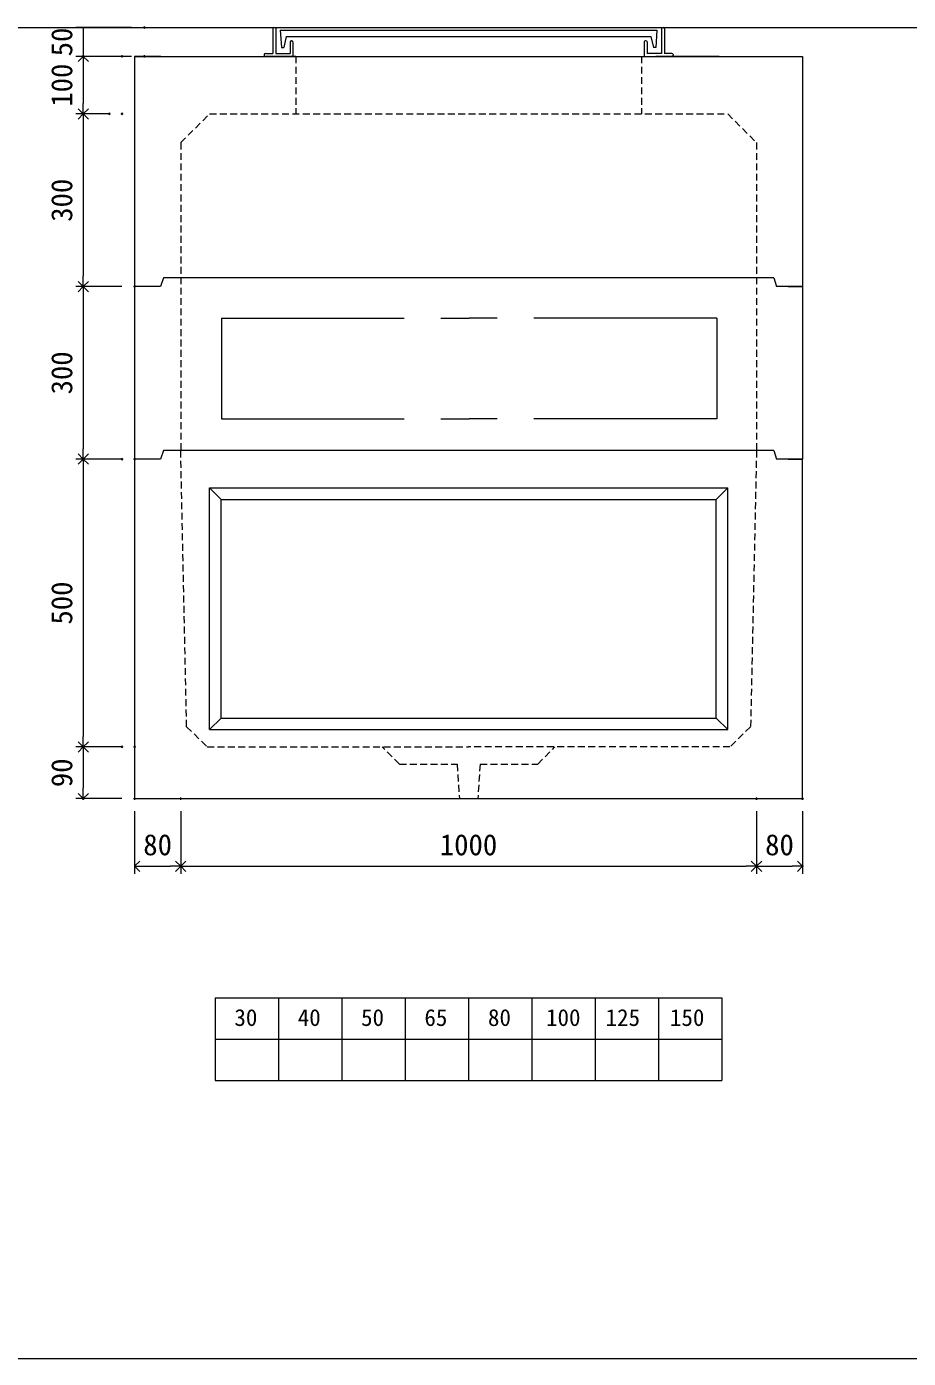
# Model space of a CAD drawing. Units: millimetres, scale not verified. Extents: x -4890 to 18489, y -2335 to 2335.
# Drawn here: x 1828 to 3359, y -1940 to 374 of the extents above; entities that cross this region are included whole.
import ezdxf
from ezdxf.enums import TextEntityAlignment as Align

# ---------------------------------------------------------------- set-up
doc = ezdxf.new("R2010")
doc.units = ezdxf.units.MM
doc.header["$LTSCALE"] = 10
doc.header["$PDMODE"] = 32
doc.header["$PDSIZE"] = 2
doc.linetypes.add('DASHED1', pattern=[1.8, 1.2, -0.6])
doc.linetypes.add('USER2', pattern=[50.8, 31.75, -6.35, 6.35, -6.35])
doc.layers.add('0-1_Defpoints', color=7, linetype='Continuous')
for name, color, linetype, lineweight in [('0-2_waku', 7, 'Continuous', 18), ('0-3_gaikei', 7, 'Continuous', 18), ('0-4_kakure', 7, 'DASHED1', 5), ('0-5_sunpou', 7, 'Continuous', 5), ('0-8_uchigawa', 6, 'Continuous', 18), ('0-A_futa', 3, 'Continuous', 18), ('0-B_GL', 4, 'Continuous', 18), ('0-D_文字１', 7, 'Continuous', 18), ('1-2_uchigawa2', 6, 'USER2', 18)]:
    doc.layers.add(name, color=color, linetype=linetype, lineweight=lineweight)
doc.styles.add('ＭＳ ゴシック', font='')
doc.styles.get('ＭＳ ゴシック').set_extended_font_data('MS Gothic')

# ---------------------------------------------------------------- blocks, each defined once
blk = doc.blocks.new('_Open90')
at = {"layer": '0-5_sunpou'}
blk.add_line((0, 0), (-1, 0), dxfattribs=at)
blk.add_lwpolyline([(-0.5, 0.5), (0, 0), (-0.5, -0.5)], dxfattribs=at)
blk = doc.blocks.new('D60')
at = {"layer": '0-1_Defpoints'}
for p in [(3462.32, 1202.03), (3542.32, 1202.03), (3542.32, 1084.61)]:
    blk.add_point(p, dxfattribs=at)
at = {"layer": '0-5_sunpou'}
for p, q in [((3462.32, 1180.03), (3462.32, 1071.61)), ((3542.32, 1180.03), (3542.32, 1071.61)), ((3480.32, 1084.61), (3524.32, 1084.61))]:
    blk.add_line(p, q, dxfattribs=at)
at = {"layer": '0-5_sunpou', "xscale": 18, "yscale": 18, "rotation": 180}
blk.add_blockref('_Open90', (3462.32, 1084.61), dxfattribs=at)
at = {"layer": '0-5_sunpou', "xscale": 18, "yscale": 18}
blk.add_blockref('_Open90', (3542.32, 1084.61), dxfattribs=at)
at = {"layer": '0-5_sunpou', "style": 'ＭＳ ゴシック'}
blk.add_text('80', height=36.66, dxfattribs=at).set_placement((3477.32, 1092.61), align=Align.BOTTOM_LEFT)
blk = doc.blocks.new('D61')
at = {"layer": '0-1_Defpoints'}
for p in [(3542.32, 1202.03), (4542.32, 1202.03), (4542.32, 1084.61)]:
    blk.add_point(p, dxfattribs=at)
at = {"layer": '0-5_sunpou'}
for p, q in [((3542.32, 1180.03), (3542.32, 1071.61)), ((4542.32, 1180.03), (4542.32, 1071.61)), ((3560.32, 1084.61), (4524.32, 1084.61))]:
    blk.add_line(p, q, dxfattribs=at)
at = {"layer": '0-5_sunpou', "xscale": 18, "yscale": 18, "rotation": 180}
blk.add_blockref('_Open90', (3542.32, 1084.61), dxfattribs=at)
at = {"layer": '0-5_sunpou', "xscale": 18, "yscale": 18}
blk.add_blockref('_Open90', (4542.32, 1084.61), dxfattribs=at)
at = {"layer": '0-5_sunpou', "style": 'ＭＳ ゴシック'}
blk.add_text('1000', height=36.66, dxfattribs=at).set_placement((3992.32, 1092.61), align=Align.BOTTOM_LEFT)
blk = doc.blocks.new('D62')
at = {"layer": '0-1_Defpoints'}
for p in [(4542.32, 1202.03), (4622.32, 1202.03), (4622.32, 1084.61)]:
    blk.add_point(p, dxfattribs=at)
at = {"layer": '0-5_sunpou'}
for p, q in [((4542.32, 1180.03), (4542.32, 1071.61)), ((4622.32, 1180.03), (4622.32, 1071.61)), ((4560.32, 1084.61), (4604.32, 1084.61))]:
    blk.add_line(p, q, dxfattribs=at)
at = {"layer": '0-5_sunpou', "xscale": 18, "yscale": 18, "rotation": 180}
blk.add_blockref('_Open90', (4542.32, 1084.61), dxfattribs=at)
at = {"layer": '0-5_sunpou', "xscale": 18, "yscale": 18}
blk.add_blockref('_Open90', (4622.32, 1084.61), dxfattribs=at)
at = {"layer": '0-5_sunpou', "style": 'ＭＳ ゴシック'}
blk.add_text('80', height=36.66, dxfattribs=at).set_placement((4557.32, 1092.61), align=Align.BOTTOM_LEFT)
blk = doc.blocks.new('D63')
at = {"layer": '0-1_Defpoints'}
for p in [(3462.32, 1292.03), (3373, 1202.03), (3462.32, 1202.03)]:
    blk.add_point(p, dxfattribs=at)
at = {"layer": '0-5_sunpou'}
for p, q in [((3440.32, 1292.03), (3360, 1292.03)), ((3373, 1274.03), (3373, 1220.03)), ((3440.32, 1202.03), (3360, 1202.03))]:
    blk.add_line(p, q, dxfattribs=at)
at = {"layer": '0-5_sunpou', "xscale": 18, "yscale": 18}
for p, rotation in [((3373, 1292.03), 90), ((3373, 1202.03), 270)]:
    blk.add_blockref('_Open90', p, dxfattribs=dict(at, rotation=rotation))
at = {"layer": '0-5_sunpou', "style": 'ＭＳ ゴシック'}
blk.add_text('90', height=36.66, rotation=90, dxfattribs=at).set_placement((3365, 1222.03), align=Align.BOTTOM_LEFT)
blk = doc.blocks.new('D64')
at = {"layer": '0-1_Defpoints'}
for p in [(3462.32, 1792.03), (3373, 1292.03), (3440.32, 1292.03)]:
    blk.add_point(p, dxfattribs=at)
at = {"layer": '0-5_sunpou'}
for p, q in [((3440.32, 1792.03), (3360, 1792.03)), ((3373, 1774.03), (3373, 1310.03)), ((3418.32, 1292.03), (3360, 1292.03))]:
    blk.add_line(p, q, dxfattribs=at)
at = {"layer": '0-5_sunpou', "xscale": 18, "yscale": 18}
for p, rotation in [((3373, 1792.03), 90), ((3373, 1292.03), 270)]:
    blk.add_blockref('_Open90', p, dxfattribs=dict(at, rotation=rotation))
at = {"layer": '0-5_sunpou', "style": 'ＭＳ ゴシック'}
blk.add_text('500', height=36.66, rotation=90, dxfattribs=at).set_placement((3365, 1504.53), align=Align.BOTTOM_LEFT)
blk = doc.blocks.new('D65')
at = {"layer": '0-1_Defpoints'}
for p in [(3440.32, 2492.03), (3373, 2392.03), (3440.32, 2392.03)]:
    blk.add_point(p, dxfattribs=at)
at = {"layer": '0-5_sunpou'}
for p, q in [((3418.32, 2492.03), (3360, 2492.03)), ((3373, 2474.03), (3373, 2410.03)), ((3418.32, 2392.03), (3360, 2392.03))]:
    blk.add_line(p, q, dxfattribs=at)
at = {"layer": '0-5_sunpou', "xscale": 18, "yscale": 18}
for p, rotation in [((3373, 2492.03), 90), ((3373, 2392.03), 270)]:
    blk.add_blockref('_Open90', p, dxfattribs=dict(at, rotation=rotation))
at = {"layer": '0-5_sunpou', "style": 'ＭＳ ゴシック'}
blk.add_text('100', height=36.66, rotation=90, dxfattribs=at).set_placement((3365, 2404.53), align=Align.BOTTOM_LEFT)
blk = doc.blocks.new('D66')
at = {"layer": '0-1_Defpoints'}
for p in [(3418.32, 2392.03), (3373, 2092.03), (3462.32, 2092.03)]:
    blk.add_point(p, dxfattribs=at)
at = {"layer": '0-5_sunpou'}
for p, q in [((3396.32, 2392.03), (3360, 2392.03)), ((3373, 2374.03), (3373, 2110.03)), ((3440.32, 2092.03), (3360, 2092.03))]:
    blk.add_line(p, q, dxfattribs=at)
at = {"layer": '0-5_sunpou', "xscale": 18, "yscale": 18}
for p, rotation in [((3373, 2392.03), 90), ((3373, 2092.03), 270)]:
    blk.add_blockref('_Open90', p, dxfattribs=dict(at, rotation=rotation))
at = {"layer": '0-5_sunpou', "style": 'ＭＳ ゴシック'}
blk.add_text('300', height=36.66, rotation=90, dxfattribs=at).set_placement((3365, 2204.53), align=Align.BOTTOM_LEFT)
blk = doc.blocks.new('D67')
at = {"layer": '0-1_Defpoints'}
for p in [(3462.32, 2092.03), (3373, 1792.03), (3440.32, 1792.03)]:
    blk.add_point(p, dxfattribs=at)
at = {"layer": '0-5_sunpou'}
for p, q in [((3440.32, 2092.03), (3360, 2092.03)), ((3373, 2074.03), (3373, 1810.03)), ((3418.32, 1792.03), (3360, 1792.03))]:
    blk.add_line(p, q, dxfattribs=at)
at = {"layer": '0-5_sunpou', "xscale": 18, "yscale": 18}
for p, rotation in [((3373, 2092.03), 90), ((3373, 1792.03), 270)]:
    blk.add_blockref('_Open90', p, dxfattribs=dict(at, rotation=rotation))
at = {"layer": '0-5_sunpou', "style": 'ＭＳ ゴシック'}
blk.add_text('300', height=36.66, rotation=90, dxfattribs=at).set_placement((3365, 1904.53), align=Align.BOTTOM_LEFT)
blk = doc.blocks.new('D78')
at = {"layer": '0-1_Defpoints'}
for p in [(3479.1, 2542.03), (3373, 2492.03), (3479.1, 2492.03)]:
    blk.add_point(p, dxfattribs=at)
at = {"layer": '0-5_sunpou'}
for p, q in [((3457.1, 2542.03), (3360, 2542.03)), ((3373, 2542.03), (3373, 2492.03)), ((3457.1, 2492.03), (3360, 2492.03))]:
    blk.add_line(p, q, dxfattribs=at)
at = {"layer": '0-5_sunpou', "style": 'ＭＳ ゴシック'}
blk.add_text('50', height=36.66, rotation=90, dxfattribs=at).set_placement((3365, 2492.03), align=Align.BOTTOM_LEFT)

msp = doc.modelspace()

# ---------------------------------------------------------------- linework, layer by layer
at = {"layer": '0-2_waku'}
for p, q in [((2155.06, -1313.67), (2155.06, -1457.67)), ((2155.06, -1313.67), (2155.06, -1457.67)), ((2155.06, -1313.67), (2155.06, -1457.67)), ((2155.06, -1313.67), (2155.06, -1457.67)), ((2155.06, -1313.67), (3035.06, -1313.67)), ((2265.06, -1313.67), (2265.06, -1457.67)), ((2375.06, -1313.67), (2375.06, -1457.67)), ((2375.06, -1313.67), (2375.06, -1457.67)), ((2485.06, -1313.67), (2485.06, -1457.67)), ((2595.06, -1313.67), (2595.06, -1457.67)), ((2705.06, -1313.67), (2705.06, -1457.67)), ((2815.06, -1313.67), (2815.06, -1457.67)), ((2925.06, -1313.67), (2925.06, -1457.67)), ((3035.06, -1313.67), (3035.06, -1457.67)), ((2155.06, -1385.67), (3035.06, -1385.67)), ((2155.06, -1457.67), (3035.06, -1457.67)), ((-1229.94, -1940.34), (4890.06, -1940.34))]:
    msp.add_line(p, q, dxfattribs=at)
msp.add_lwpolyline([(-1229.94, 2334.66), (-1229.94, -1940.34), (4890.06, -1940.34)], dxfattribs=at)
at = {"layer": '0-3_gaikei'}
for p, q in [((2015.06, 322.33), (3175.06, 322.33)), ((2015.06, 322.33), (2015.06, -377.67)), ((2060.56, 322.33), (2015.06, 322.33)), ((3030.06, 322.33), (2920.06, 322.33)), ((3030.06, 322.33), (2920.06, 322.33)), ((3030.06, 322.33), (2920.06, 322.33)), ((3030.06, 322.33), (2920.06, 322.33)), ((3030.06, 322.33), (2920.06, 322.33)), ((3030.06, 322.33), (2920.06, 322.33)), ((3030.06, 322.33), (2920.06, 322.33)), ((3030.06, 322.33), (2920.06, 322.33)), ((3175.06, 322.33), (3175.06, -377.67)), ((2595.06, -62.67), (2065.06, -62.67)), ((3125.06, -62.67), (2595.06, -62.67)), ((3125.06, -62.67), (3130.06, -77.67)), ((3175.06, -77.67), (3130.06, -77.67)), ((3150.06, -77.67), (3175.06, -77.67)), ((3150.06, -77.67), (3175.06, -77.67)), ((2595.06, -362.67), (2065.06, -362.67)), ((3125.06, -362.67), (2595.06, -362.67)), ((3125.06, -362.67), (3130.06, -377.67)), ((2015.06, -377.67), (2015.06, -967.67)), ((3175.06, -377.67), (3130.06, -377.67)), ((3150.06, -377.67), (3175.06, -377.67)), ((3150.06, -377.67), (3175.06, -377.67))]:
    msp.add_line(p, q, dxfattribs=at)
for points in [[(2065.06, -62.67), (2060.06, -77.67), (2015.06, -77.67)], [(2065.06, -362.67), (2060.06, -377.67), (2015.06, -377.67)], [(2015.06, -967.67), (3175.06, -967.67), (3175.06, -377.67)]]:
    msp.add_lwpolyline(points, dxfattribs=at)
at = {"layer": '0-4_kakure'}
for p, q in [((2295.06, 322.33), (2295.06, 222.33)), ((2895.06, 322.33), (2895.06, 222.33)), ((2095.06, 172.33), (2145.06, 222.33)), ((2145.06, 222.33), (3045.06, 222.33)), ((3045.06, 222.33), (3095.06, 172.33)), ((2095.06, 172.33), (2095.06, -362.67)), ((3095.06, 172.33), (3095.06, -362.67)), ((2105.38, -842.67), (2095.06, -362.67)), ((3095.06, -362.67), (3084.74, -842.67)), ((2105.38, -842.67), (2141.14, -877.67)), ((2141.14, -877.67), (2595.06, -877.67)), ((2475.06, -907.67), (2445.06, -877.67)), ((2715.06, -907.67), (2745.06, -877.67)), ((2475.06, -907.67), (2575.06, -907.67)), ((2575.06, -907.67), (2579.06, -967.67)), ((2615.06, -907.67), (2611.06, -967.67)), ((2615.06, -907.67), (2715.06, -907.67))]:
    msp.add_line(p, q, dxfattribs=at)
msp.add_lwpolyline([(3084.74, -842.67), (3048.97, -877.67), (2595.06, -877.67)], dxfattribs=at)
at = {"layer": '0-8_uchigawa'}
for p, q in [((2145.06, -427.67), (2165.06, -447.67)), ((2145.06, -847.67), (2145.06, -427.67)), ((3045.06, -847.67), (3045.06, -427.67)), ((2165.06, -447.67), (2595.06, -447.67)), ((2165.06, -827.67), (2165.06, -447.67)), ((3025.06, -827.67), (3025.06, -447.67)), ((2145.06, -847.67), (2165.06, -827.67)), ((2165.06, -827.67), (3025.06, -827.67)), ((3045.06, -847.67), (3025.06, -827.67)), ((2145.06, -847.67), (3045.06, -847.67))]:
    msp.add_line(p, q, dxfattribs=at)
for points in [[(2145.06, -427.67), (2595.06, -427.67), (3045.06, -427.67)], [(2595.06, -447.67), (3025.06, -447.67), (3045.06, -427.67)]]:
    msp.add_lwpolyline(points, dxfattribs=at)
at = {"layer": '0-A_futa'}
for p, q in [((2255.06, 370.33), (2255.06, 327.33)), ((2257.06, 372.33), (2260.06, 372.33)), ((2260.06, 372.33), (2260.06, 327.33)), ((2930.06, 372.33), (2930.06, 327.33)), ((2930.06, 372.33), (2933.06, 372.33)), ((2935.06, 370.33), (2935.06, 327.33)), ((2267.87, 367.83), (2922.2, 367.83)), ((2267.87, 367.83), (2270.36, 337.83)), ((2278.39, 356.83), (2274.07, 337.83)), ((2278.39, 356.83), (2911.73, 356.83)), ((2285.06, 347.33), (2285.06, 327.33)), ((2287.06, 349.33), (2288.06, 349.33)), ((2290.06, 347.33), (2290.06, 322.33)), ((2900.06, 347.33), (2900.06, 322.33)), ((2903.06, 349.33), (2902.06, 349.33)), ((2905.06, 347.33), (2905.06, 327.33)), ((2911.73, 356.83), (2916.04, 337.83)), ((2922.2, 367.83), (2919.95, 337.83)), ((2240.06, 325.33), (2240.06, 324.33)), ((2242.06, 327.33), (2255.06, 327.33)), ((2260.06, 327.33), (2285.06, 327.33)), ((2270.36, 337.83), (2274.07, 337.83)), ((2930.06, 327.33), (2905.06, 327.33)), ((2919.95, 337.83), (2916.04, 337.83)), ((2948.06, 327.33), (2935.06, 327.33)), ((2950.06, 325.33), (2950.06, 324.33)), ((2295.06, 322.33), (2242.06, 322.33)), ((2900.06, 322.33), (2948.06, 322.33))]:
    msp.add_line(p, q, dxfattribs=at)
for centre, start, end in [((2257.06, 370.33), 90, 180), ((2933.06, 370.33), 0, 90), ((2287.06, 347.33), 90, 180), ((2288.06, 347.33), 0, 90), ((2902.06, 347.33), 90, 180), ((2903.06, 347.33), 0, 90), ((2242.06, 325.33), 90, 180), ((2242.06, 324.33), 180, 270), ((2948.06, 325.33), 0, 90), ((2948.06, 324.33), 270, 0)]:
    msp.add_arc(centre, 2, start, end, dxfattribs=at)
at = {"layer": '0-B_GL'}
msp.add_line((-1229.94, 372.33), (4890.06, 372.33), dxfattribs=at)
at = {"layer": '1-2_uchigawa2'}
for p, q in [((2165.91, -132.67), (2595.91, -132.67)), ((2165.91, -132.67), (2165.91, -307.67)), ((3025.91, -132.67), (2595.91, -132.67)), ((3025.91, -132.67), (3025.91, -307.67)), ((2165.91, -307.67), (2595.91, -307.67)), ((3025.91, -307.67), (2595.91, -307.67))]:
    msp.add_line(p, q, dxfattribs=at)

# ---------------------------------------------------------------- block references
at = {"layer": '0-5_sunpou'}
for name in ['D78', 'D65', 'D66', 'D67', 'D64', 'D63', 'D60', 'D61', 'D62']:
    msp.add_blockref(name, (-1447.26, -2169.7), dxfattribs=at)

# ---------------------------------------------------------------- texts
at = {"layer": '0-D_文字１', "style": 'ＭＳ ゴシック'}
for s, p in [('30', (2188.29, -1371.49)), ('40', (2298.29, -1371.49)), ('50', (2408.29, -1371.49)), ('65', (2518.29, -1371.49)), ('80', (2628.7, -1371.49)), ('100', (2729.57, -1371.49)), ('125', (2832.96, -1371.49)), ('150', (2944.72, -1371.49))]:
    msp.add_text(s, height=29.33, dxfattribs=at).set_placement(p, align=Align.BOTTOM_LEFT)

doc.saveas('drawing.dxf')
